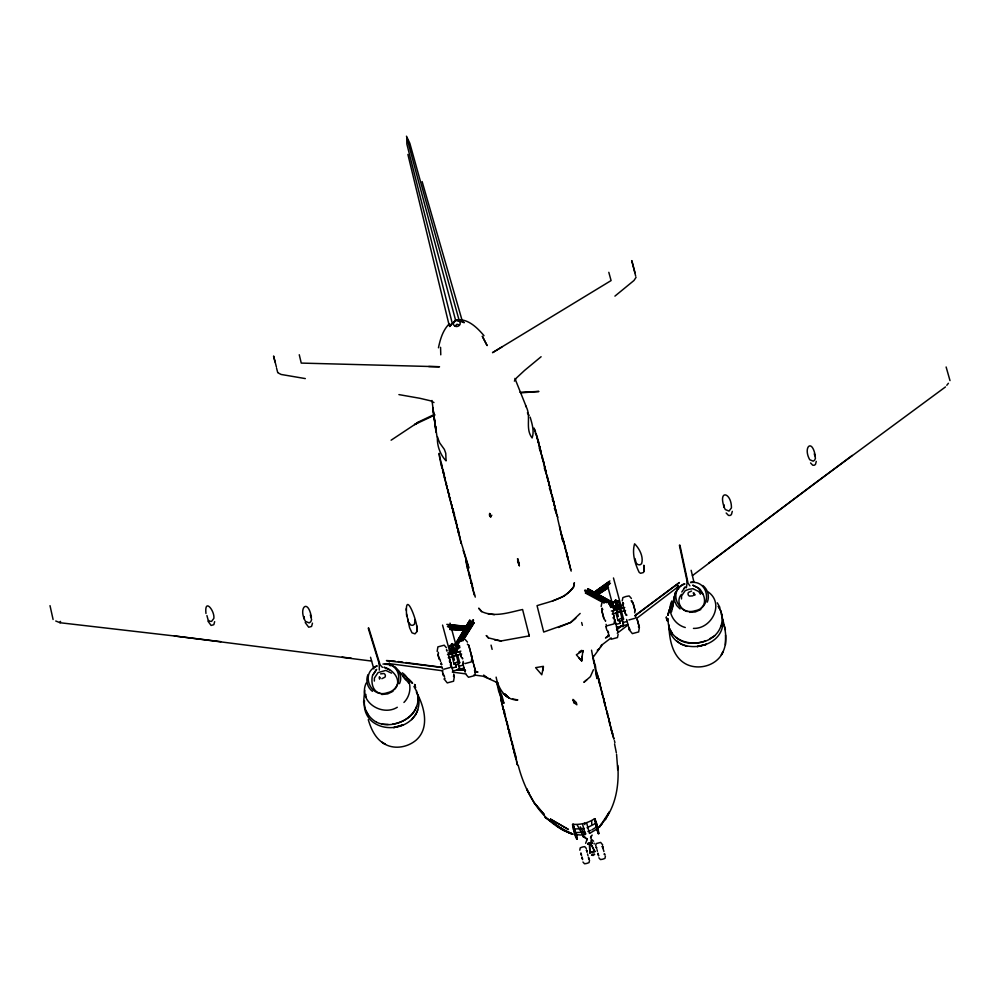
<?xml version="1.0" encoding="UTF-8"?>
<svg xmlns="http://www.w3.org/2000/svg" width="1000" height="1000" viewBox="0 0 1000 1000"><rect width="100%" height="100%" fill="white"/><g stroke="black" fill="none" stroke-linecap="round" stroke-linejoin="round"><path stroke-width="1.5" d="M50.012 605.65L53.087 619.487M721.4 614.4C724.912 627.125 729.225 642.675 721.35 654.8L723.213 651.425C717.688 665.062 699.95 670.462 686.988 664.575C672.362 657.613 669.262 639.425 668.9 624.85M440.562 347.325L440.775 354.825M725.438 644.938L725.562 635.1M436.087 432.362L432.775 407.65L436.9 436.025L439.775 443.013L444.363 449.412L445.75 453.263L446.062 460.863C440.188 454.663 436.75 445.425 437.475 436.737M439.475 457.125L439.125 453.338L442.062 468.225L441.2 464.663M440 459.212L440.213 458.4M443.812 474.225L444.025 473.413L444.412 474.938M445.087 479.237L445.288 478.413M446.35 484.237L446.562 483.425M448.363 492.163L448.225 489.95M448.888 494.25L449.1 493.425L449.487 494.95M450.163 499.25L450.375 498.438M450.9 502.075L453.5 513.263L452.638 509.7M452.175 507.175L452.025 504.963M453.45 512.175L452.912 508.438L456.037 523.275L455.925 522.638M453.975 514.263L454.188 513.45L454.575 514.975M454.712 517.087L457.312 528.275L457.188 527.638M455.25 519.263L455.45 518.45M457.25 527.188L457.113 524.987M459.05 534.288L459.263 533.462M459.8 537.1L461.112 543.288L458 528.462L458.525 532.1M468.062 569.763L468.275 568.95M470.075 577.688L469.925 575.475M471.875 584.775L472.088 583.962L472.475 585.487M472.612 587.7L474.487 595.425M473.137 589.788L473.35 588.975M500.788 698.612L503.387 709.8L502.525 706.25M501.325 700.8L501.525 699.975M502.062 703.713L501.912 701.5M502.587 705.8L504.65 714.8L503.8 711.25M503.338 708.713L503.188 706.513M505.125 715.812L505.337 714.987M505.875 718.637L508.462 729.812L508.35 729.188M508.413 728.737L508.263 726.525M510.213 735.825L510.425 735.013M510.95 738.65L513.55 749.837L513.425 749.2M513.488 748.75L513.35 746.538M616.575 754.375L617.737 769.712L617.65 768.512M374.35 681.075L374.412 678.025L378.025 672.613L385.763 670.413L391.562 673.15M681.488 598.938L681.562 595.913L685.2 590.662L688.988 589.275L693 588.713L698.85 591.625L700.438 594.225M543.337 667.688L543.387 666.338L535.612 667.65L541.775 674.762L543.337 667.675L542.55 670.888M436.112 430.925L435.925 426.9M450.763 664.3L448.113 652.4M614.738 619.4L613.987 623.9L607.688 625.588M470.312 651.075L471.975 657.163L471.3 661.9L465 663.587M437.15 651.388L437.9 646.875L444.2 645.2L446.413 647.75M455.975 649.175L455.25 649M312.475 623.175L311.575 626.45L308.688 627.225L305.2 622.55M582.175 656.213L581.675 660.962L576.362 654.788L582.888 650.588L581.675 660.938L579.087 658.138M816.275 461.425L815.438 464.487L814.2 465.262L812.725 465.213L810.562 462.95M732.312 511.362L731.375 514.65L730.075 515.475L728.487 515.413L726.162 513M214.65 621.663L213.812 624.712L211.1 625.438L207.9 621.1M686.375 587.8L687.225 581.925L679.4 545.262M364.7 690.312L363.587 702.288M579.812 850.188L580.225 847.837L582.45 847.025L584.738 846.625L586.325 848.45M605.4 856.062L604.975 858.388L602.737 859.2L600.45 859.587L598.888 857.8M671.538 611.838C673.763 602.15 673.138 587.925 684.463 583.763M601.138 606.538L601.788 603.225M622.225 600.925L622.863 597.612L625.975 596.487L629.175 595.938L631.388 598.475M595.675 845.975L596.138 843.612L600.65 842.412L602.725 844.938M450.125 654.488L449.938 650.138M613.975 610.85L613.787 606.5M614.913 602.4L615.475 600.575L616.263 600.837L616.875 603.138L615.138 603.088L615.7 600.662M672.262 608.787L675.55 592.3L672.188 607.337M618.125 634.312L617.463 637.575L611.15 639.25M589.525 860.275L589.05 862.613L586.825 863.413L584.538 863.812L582.962 862.025M490.662 515.975L491.2 516.737L490.462 516.825L490.625 516.05C489.438 510.2 488.688 517.562 490.662 515.975L491.838 515.25M376.613 722.25C395.775 731.338 424.988 713.6 416.5 690.987M451.413 645.938L452.025 644.1L453.562 646.125L452.8 647.013L451.65 646.625L452.025 644.1L453.425 645.4M669.975 608.263L667.925 615.125L669.112 609.95M367.95 674.675C365.5 680.525 367.312 687.525 372.438 691.312M720.863 626.312C723.2 619.688 722.325 612.05 718.213 606.3L720.775 610.837L722.013 615.887M406.725 616.438C403.888 585.288 418.888 624.138 417.013 631.487L414.975 633.862L411.987 632.825L409.613 627.8L406.575 613.975M438.462 347.788C440.262 339.1 442.925 329.988 449.475 323.625M399.462 683.662C404.438 673.288 393.537 661.938 382.95 664.075M707.275 602.137C709.812 596.287 707.825 589.338 702.788 585.5M572.463 824.488L573.688 829.8L576.237 834.638L576.788 839.237L576.75 834.375L574.2 829.525L572.975 824.237L574.513 834.225L576.788 839.237M366.188 683.05C357.688 701.312 381.8 716.963 397.3 707.262M671.775 601.013C666.625 611.888 674.188 624.538 685.288 627.513M441.475 463.4L444.6 478.225L444.487 477.587M469.538 573.95L472.663 588.787L472.55 588.15M500.262 694.975L502.113 704.8L502 704.163M514.237 750.025L516.087 759.85L515.225 756.287M515.5 755.025L517.362 764.85L516.5 761.3M667.925 615.125L671.538 602.987M489.6 513.362L490.3 514.25M469.3 628.488L468.475 630.612L468.263 628.288L469.275 628.387L468 628.737L468.825 626.613L446.8 624.375M677.25 587.45L677.95 585.55L677.212 587.45L636.825 618.275L639.338 627.188L638.675 631.925L632.362 633.612L629.475 630.075L628.438 626.375M601.725 644.6L600.312 647.25M593.425 669.712L590.375 676.663L583.862 682.337L586.8 679.8M468.45 630.513L468.263 628.288M693.662 595.062L694.038 592.987L694.95 595.1L693.125 592.975M489.862 515.9L490.487 516.8M592.388 595.6L594.188 597.137L593.25 595L592.388 595.6L593.25 595L591.938 593.825L609.888 580.938M376.625 722.275C368.9 718.025 363.438 709.525 364.4 700.537C361.138 732.95 408.1 736.525 417.75 709.95M416.6 706.525C413.363 716.812 402.713 722.438 392.688 724.163M415.487 714.95C419.312 708.075 420.575 699.075 416.35 692.113M644.175 570.988L643.85 565.413L644.175 570.988L643.45 572.525L640.562 573.3L639.15 572.325C634.963 563.713 631.812 553.2 634.6 543.787C639.438 548.612 643.763 556.812 641.6 563.725L639.975 564.812L638.05 564.663L636.263 563.263L634.987 558.575M720.85 626.275C712.312 651.137 665.987 648.162 668.25 618.713M636.075 277.325L633.987 280.487L614.925 296.125M457.562 654.75L459.7 662.712L457.225 664.775L454.125 664.188L451.975 656.237M621.413 611.112L623.55 619.062L621.112 621.125L617.975 620.55L615.825 612.6M451.613 654.912L452.188 653.775M454.125 664.188L456.562 662.163L459.7 662.712M617.975 620.55L620.45 618.513L623.55 619.062M629.975 629.1L629.475 630.075L628.737 627.438M605.8 818.675L609.325 811.925L599.487 827.013L605.8 818.675L604.963 819.75C616.25 804.05 619.113 784.375 617.837 765.475M593.6 841.2L590.925 838.812L591.45 835.7M590.9 841.213L591.35 840.387L591.725 841.8M445 678.363L444.438 679.375L447.262 682.9L453.562 681.225L454.312 676.725L453.713 674.05M373.175 674.488L376.613 669.35L372.4 675.85C371 682.763 372.525 691.675 380.55 693.512M455 326.163L456.925 324.25L459.5 324.963M456.763 647.862L458.35 645.212M460.737 641.25L473.45 620.1M455.475 643.913L469.8 620.1M455.5 644.038L469.85 620.288M455.475 645.713L470.613 620.625M456.05 647.675L472.788 619.963M456.75 648L458.35 645.35M460.737 641.4L473.488 620.275M451.325 324.012L449.775 326.525L455.8 319.762L464.312 322.65L461.763 321.225M456.475 649.362L458.088 646.775M462.113 640.337L473.375 622.288M457.188 649.675L458.787 647.1M462.812 640.65L474.087 622.612M457.25 649.775L459.663 645.913M462.875 640.763L474.125 622.75M514.375 381.125L516.525 377.912L524.612 370.387L541.1 356.737M394.35 689.6C402.962 681.1 393.35 669.325 383.988 667.25L389.5 669.837M590.55 837.412L592.125 835.062M701.25 608.1C707.3 602.487 704.025 594.113 699.575 588.713L692.7 585.163L698.25 587.9L700.525 591.6M681.787 592L685.263 587L683.85 588.513M681.5 594.35C676.025 600.062 679.95 609.875 687.35 611.562M403.938 702.45C412.1 694.325 412.2 679.587 402.3 672.788M600.1 825.962L601.912 823.562L597.112 829.125M451.987 644.262L452.925 645.138M592.825 657.663L602.575 644.412L611.138 637.875M411.75 719.613L415.475 714.912M615.737 601.788L615.837 604.675L617.312 603.75L616.525 602.075M946.787 385.3L948.413 383.275M616.925 601.862L615.475 600.575L615.212 601.912M452.025 644.1L451.712 645.45M552.55 600.962L564.087 596.112L569.138 591.962L573.488 587.15L574.4 582.675L573.5 587.188C565.112 599.012 549.963 601.487 537.05 605.65L543.713 632.05L570.737 622.45L580.163 613.45M449.675 651.888L451.812 649.638L454.538 648.913L457.312 649.85L457.013 648.7L451.675 649.075L449.375 650.738L449.675 651.888L452.225 651.2M613.612 608.225L615.763 605.975L618.475 605.25L621.25 606.188L620.95 605.037L615.612 605.413L613.312 607.075L613.612 608.225L616.163 607.537M599.188 648.688L597.263 650.225M575.812 618.25L570.763 622.413L558.35 627.487M692.438 575.625L814.412 483.625L945.475 386.925M617.25 633.212L628.275 624.8M616.587 629.575L621.512 625.825M635.062 615.525L679.325 582.537M616.55 629.675L622.688 625.05M634.95 615.8L679.175 582.8M708.737 563.075L852.212 455.438M594.8 592.625L609.163 582.325M591.962 593.95L593.737 595.375L610.462 583.225M594.362 592.238L608.737 581.975M595.65 593.288L608.825 583.888M596.138 593.675L609.312 584.263M587.875 843.487L591.825 842.438L592.038 843.25L590.562 843.825L588.088 844.3L587.875 843.487L591.825 842.438M594.412 592.288L609.138 582.3M601.9 589.938L604.5 588.212M391.112 440.2L418.875 421.788L434.162 414.538M596.263 594.925L607.95 587.175M598.05 594.45L608.425 587.562M598.075 594.562L608.462 587.7M418.875 421.788L414.6 424.575L435.037 414.913M579.05 652.025L581.575 650.4M591.862 829.9L596.663 826.875L594.712 818.637C588.513 822.837 580.812 824.9 573.35 824.312L575.3 832.575L585.212 832.212M595.837 823.325L587.062 827.75M709.638 638.812L714.8 635.7M501.85 347.038L492.512 352.663L611.087 280.575L608.812 272.312M393.062 691.263L387.7 693.888L381.737 694.5M700.825 609.513L695.362 611.938L689.4 612.337M377.113 666.087C359.575 672.487 370.475 698.913 387.337 692.7C403.088 689.575 402.663 663.812 385.238 664.325M573.325 828.938L574.725 832.638M374.338 667.075L376.775 665.837M380.562 673.875L383.925 673.512A3.062 2.712 -14.2 0 1 384.925 677.2L381.863 678.688M684.9 584.012C667.05 590.175 678.337 616.4 695.088 610.737C712.85 607.688 708.875 579.4 690.537 582.612M692.862 595.862L689.463 596.1A3.062 2.712 -14.2 0 1 688.475 592.4L691.562 591.05M589.75 833.312L597.087 828.925L596.663 826.875M587.925 831.488L590.55 830.425M450.1 667.55L443.787 669.237M635.2 618.25L628.9 619.938M705.625 640.825C696.05 644.325 684.013 644.712 676.05 637.425M379.325 670.125L379.25 663.975L382.425 667.337M450.538 652.387L452.65 651.8M614.388 608.75L616.525 608.15M453.013 649.638L451.538 644.062L452.438 643.637L455.025 653.25L454.012 653.363M616.5 606.087L615.025 600.525L615.925 600.1L618.525 609.7L617.5 609.812M449.613 645.7L455.6 644.1L456.825 648.787L450.725 649.862L449.613 645.7L454.212 645.013M612.263 602.375L613.475 607.062L612.263 602.375L618.25 600.788L619.35 604.95M612.375 602.9L618.25 600.788M451.538 644.062L453.762 652.237L454.7 651.988M615.025 600.525L617.25 608.7L618.188 608.45M447.475 654.688L451.938 653.5M456.4 652.312L460.85 651.125M611.375 611.038L615.825 609.85M618.8 609.062L624.75 607.475M456.688 654.95L452.975 655.938L452.062 650.537L454.787 649.812L456.65 654.837M616.912 612.275L620.625 611.287L618.737 606.15L616.013 606.875L616.875 612.163M448.288 657.675L461.662 654.112M612.175 614.025L625.55 610.462M452.113 668.05L456.25 666.95M463.15 665.113L459.012 666.213L459.525 667.75L456.062 654.075M616.013 624.4L620.15 623.3M622.913 622.562L627.05 621.462M452.925 671.038L463.963 668.1M616.812 627.388L627.863 624.45M589.513 843.512L590.525 843.238L594.862 851.637L589.862 852.975L589.513 843.512L589.862 852.975M588.088 844.3L592.038 843.25M589.712 852.4L594.7 851.062M618.663 607.587L620.775 607.05L622.15 608.675M454.775 651.225L456.925 650.688L458.3 652.312M687.225 581.925L689.912 585.862M481.725 611.625L478.675 608.175L481.712 611.6C494.888 617.712 509.312 612.312 522.587 609.513L529.275 635.887L501.05 640.975L488.387 637.888L486.362 635.625L488.387 637.888M584.338 828.475L574.475 829.013M693.45 628.387C711.762 629.113 724.737 603.462 708.2 591.962M594.538 818.863L596.925 823.962L598.725 833.65L596.8 829.488L596.35 823.988L594.538 818.863L598.15 833.675M595.538 823.088L598 828.162L598.725 833.65M520.975 392.863L538.925 391.463L519.975 392.262M489.562 678.7L490.513 678.65M690.688 582.225L693.425 582.1M584.6 836.637L583.7 836.637L577.225 825.025M455.8 319.9C467.638 318.062 477.013 327.463 484 335.662M428.688 366.525L439.538 366.75L301.25 363.088L299.262 354.75M382.15 724.25L388.2 724.425M668.95 627.475C673.737 657.913 726.55 649.6 722.638 619.425M449.787 629.45L463.812 630.325M449.988 628.737L464.012 629.637M449.762 629.3L463.775 630.212M386.438 660.537L395.2 661.162M465.887 626.512L448.125 625.188L467.2 627.15M575.725 834.613L581.462 835.062M386.737 660.688L442.188 667.487M448.312 624.7L465.913 626.45M449.188 626.4L465.325 628M448.963 626.975L465.1 628.562M447.45 626.638L468 628.737M371.6 661.075L174.375 635.962L60.062 622.737L60.487 621.4L60.1 622.725L55.75 621.025M174.375 635.962L220.912 641.688M342.025 657.087L351.337 658.263M457.638 669.463L465.363 670.45M398.25 661.575L402.837 662.175M405.9 662.575L441.05 667.2M457.863 669.412L465.5 670.413M390.55 663.8L443.038 670.837M452.287 672.087L466.175 673.938M473.888 674.975L483.15 676.225L498.025 682.913M305.312 378.587L281.137 374.462L277.8 372.738M487.912 613.587L494.375 614.688M494.588 639.888L501.05 640.975M398.913 394.6L419.875 398.288L430.55 400.812L433.975 402.537M512.638 698.975L517.812 699.938C505.288 700.5 498.075 687.95 496.125 677.125M485.238 676.488L486.25 676.75M452.287 645.325L453.188 646.363M686.725 646.375L681.137 644.163L676.663 640.962M488.125 678.263L483.75 675.387M572 833.888L568.688 832.412L572.638 834.163C542.525 823.875 525.625 794.188 518.138 765.075M585.75 592.362L604.6 602.388M609.975 605.25L614.025 607.4M585.3 592.987L604.138 603.138M610.875 606.6L613.55 608.15M587.812 588.675L613.55 602.913L587.863 588.85M587.375 589.538L613.1 603.725M585.15 590.025L613.587 605.712M584.7 590.662L606.375 602.612M609.075 604.1L613.138 606.35M584.65 590.475L606.3 602.475M609 603.975L613.062 606.225M638.362 626.862L639.362 627.463L637.288 619.538M474.462 670.512L475.462 671.112L474.775 675.575L468.475 677.262L466.275 674.762M453.387 676.125L454.312 676.725L453.875 675.2M620.013 609.087L621.05 609.788M594.163 597.025L593.25 595M591.938 593.825L593.713 595.25M504.963 693.938L507.75 697.175L505.95 694.925M539.225 448.05L542.513 457.5L542.275 456.887M544.3 468.075L547.6 477.512L547.362 476.912M549.388 488.088L552.675 497.525L550.688 491.525M403.45 674.388L412.512 683.15L408.862 679.262M407.45 678.175L412.512 683.15M700.4 591.688L703 594.362M680.037 608.938L676.625 605.438L674.75 601.362L674.325 596.938M536.712 436.475L538.7 442.488L533.987 428.075L535.5 431.55M615.475 600.575L616.413 601.587M465.275 639.587L467.488 642.125M534.3 802.938L544.338 814.663L534.3 802.938L526.95 789.675M394.963 667.025L400.85 673.975M402.812 676.287L405.75 679.762M398.363 670.438L408.825 683.225M483.8 675.2L484.387 675.925M605.3 620.85L605.237 620.288M505.363 694.362L506.712 696.275M608.188 635.487L609.025 636.737M527.388 412.8L529.087 415.375M444.288 679.137L444.237 678.55M525.575 405.712C531.938 415.812 524.612 428.363 532.125 437.95C534.475 431.312 532.062 423.663 530.15 417.113M536.025 433.638L535.413 433.038L535.8 434.562M537.987 441.488L541.25 452.488L539.312 446.562M540.525 451.488L543.787 462.5L541.85 456.575M545.612 471.512L548.862 482.512L546.925 476.6M548.675 483.6L551.413 492.525L550.425 489M552.487 498.612L555.225 507.537L553.7 502.95M553.763 503.625L556.487 512.55L555.513 509.025M555.775 511.55L557.762 517.55L554.462 508.113L554.85 509.637M561.5 534.1L564.225 543.025L563.987 542.425M563.513 542.025L565.5 548.025L562.712 538.438M564.775 547.038L568.038 558.038L566.525 553.45M566.575 554.125L569.312 563.05L569.075 562.438M568.587 562.05L570.337 567.45M596.763 673.05L600.025 684.062L598.513 679.475M598.562 680.138L601.3 689.062L601.062 688.462M600.575 688.062L602.562 694.075L599.35 683.138M601.85 693.075L605.112 704.075L603.587 699.488M603.65 700.163L606.375 709.087L606.138 708.475M605.662 708.088L607.65 714.087L606.663 710.562M608.725 720.175L611.462 729.1L611.213 728.5M610.737 728.1L612.725 734.1L609.513 723.175M527.913 791.413L529.025 793.337L528.175 791.388M717.288 602.812L719.9 607.4M413.938 686.45L416.5 691.012M669.775 628.913L672.362 633.513M514.888 378.413L526.325 406.938M580.237 826.825L584.55 834.575M946.125 366.987L950 380.613M365.925 710.725L368.45 715.275M379.9 677.725L379.4 676.787L379.6 679.087L379.538 677.688M594.862 851.637L590.525 843.238M310.312 614.95L311.6 619.712L310.738 621.775L309.163 622.9L305.438 621.35C297.938 608.225 307.85 597.562 311.425 617.188M814.275 453.8L815.462 458.212L814.675 460.112L813.2 461.175L809.737 459.725C802.812 447.55 811.988 437.713 815.3 455.887M724.163 507.262L725.275 509.538L729 511.087L731.438 507.9C731.65 492.65 717.9 488.837 724.163 507.262L724 504.775M526.95 788.838L527.487 789.938M552.312 499.625L553.225 501.538M573.612 702.425L576.85 704.775L576.287 702.525L573 699.412L573.138 700.588M575.025 833.975L577.312 838.962M417.638 694.412L417.625 694.375C424.688 708.325 429.487 728.213 416.175 740.1C406.863 748.025 392.075 750.1 382.075 742.288L385.412 744.275C375.863 739.788 371.112 729.225 368.275 719.65M496.287 681.912L502.1 696.175L503.925 703.363L498.812 691.838L497.212 684.587M537.2 436.875L537.425 437.475L536.188 434.025M539.738 446.887L539.975 447.488L537.3 438.65M544.812 466.9L545.062 467.5L542.375 458.663M566.525 552.438L566.763 553.038L564.513 545.525M598.513 678.45L598.75 679.062L596.5 671.55M603.6 698.475L603.837 699.075L601.575 691.562M608.675 718.487L608.913 719.087L606.663 711.575M620.125 609.95L618.337 604.688M455.737 652.387L454.4 648.35M667.138 620.6L666.762 619.587L667.188 620.788M517.575 560.925L519.362 565.812L518.025 561.075M623.112 602.725L623.513 604.1L623.088 602.6L623.3 603.45M596.325 847.262L596.587 848.188M588.462 857.3L588.913 859.075L588.612 858.062M446.712 650.487L446.6 649.95M604.425 854.062L604.675 854.875L604.388 853.863M602.225 608.425L602.612 609.562M450.85 663.05L450.562 662.387L451.163 665.05M588.913 859.075L588.6 858M446.5 649.638L446.9 651.038M451.737 645.962L452.35 648.225L453.638 647.875L453.688 646.65M379.787 663.8L368.738 628M379.25 663.975L368.225 628.138M543.538 462.912L546.325 472.512L544.388 466.587M547.463 478.675L550.138 487.525L548.625 482.925M551.688 495.025L553.95 502.537L552.975 499.012M557.537 518.05L562.938 541.688L559.637 526.287M567.362 557.125L570.188 566.525M569.587 565.538L570.862 569.525M570.337 568.462L571.188 571.125M593.688 660.425L595.487 666.087L596.912 678.6L592.975 656.162M604.438 703.162L606.237 709.237M607.4 714.5L610.188 724.1L608.675 719.5M611.312 730.275L614 739.112L612.487 734.513M614.575 743.988L616.35 752.862M389.3 662.975L390.225 665.85M373.85 668.938L370.55 657.262M602.362 846.425L603.088 849.013M582 857.337L582.45 858.9L582.112 857.212M632.737 602.125L635.212 611.138M468.85 645.775L471.987 657.45M422.125 181.562L462.25 320.913M631.9 601.862L631.512 600.513L631.675 601.225M634.562 611.812L634.888 612.975M626.525 615.275L626.2 614.125L626.5 615.212M610.8 607.388L610.475 606.225L610.825 607.475M613.375 617.537L613.7 618.688L613.625 618.05M602.112 608.562L602.438 609.712M604.513 853.775L604.612 854.225M459.6 647.65L459.275 646.5L459.625 647.75M462.3 657.775L462.625 658.925L462.275 657.675M451.012 663.95L449.1 656.7M449.387 660.85L449.688 661.925M438.225 652.212L438.537 653.363M441.213 663.062L441.512 664.125M441.075 663.35L441.538 664.688L441.35 663.938M613.35 617.438L613.675 618.625M459.288 320.863L409.825 143.262L406.45 136.188M596.6 848.25L596.3 847.188L596.45 847.788M586.7 850.9L586.462 850.05L587.062 852.237M441.287 663.363L441.625 664.55M635.375 615.538L635.887 617.438M622.562 603.663L623.15 605.788M613.713 615.7L614.3 617.875M614.9 620.3L617.6 630.4M617.762 631.55L616.462 626.725M608.075 631.237L608.575 633.088M607.913 631.425L608.438 633.375M602.612 846.663L602.975 848.012M602.45 846.625L602.863 848.15M598.138 853.988L598.525 855.425M582.225 858.213L582.6 859.6M468.625 644.688L469.925 649.525M463.062 661.325L463.6 663.3M465.138 672.2L463.837 667.375M450.375 664.712L450.913 666.675M442.013 667.038L442.525 668.938M444.025 675.075L444.55 677.025M724.062 624.9L725.413 629.888M613.462 577.962L620.8 605.112M620.175 604.8L620.775 607.05M623.025 622.6L623.425 624.1L620.3 611.788M607.638 585.988L612.112 602.575M586.763 823.375L589.475 833.438M582.638 824.475L585.35 834.538L585.8 833.688L583.1 835.175L583.025 836.462L587.212 839.013L586.8 839.9L586.425 838.512L587.212 839.013L585.638 843.325M529.087 635.175L529.275 635.887M450.025 623.112L455.725 644.225M456.325 648.438L456.925 650.688M442.562 625.1L449.487 650.738M633.1 603.162L633.825 605.875M634.212 607.425L634.913 610.062M624.263 610.05L624.975 612.7M626.613 619.462L628.075 624.938M615.612 605.413L616.45 609.587M602.075 611.425L604.188 619.4M603.763 618.35L601.712 610.388M596.975 849.6L597.425 851.312M581.062 853.838L581.512 855.537M473.4 663.188C466.25 636.925 481.062 691.725 473.787 664.75M460.363 653.7L461.075 656.363M462.725 663.112L464.837 671.087M451.675 649.075L452.512 653.25M451.587 666.075L453.05 671.562M439.925 659.075L440.55 661.413M438.175 655.075L438.9 657.788M442.638 673.05L443.338 675.675M455.525 319.988L406.75 137.275L406.863 144.05L452.125 322.775M623.875 608.488L625.262 613.763M612.737 611.462L614.125 616.737M605.775 626.575L607 630.55M603.438 849.712L603.913 851.525M587.525 853.95L588 855.738M459.975 652.138L461.375 657.412M453.338 647.087L452.438 643.637M439.162 659.375L437.825 654.038M442.375 671.45L443.1 674.212M617.438 605.837L615.925 600.1M617.25 608.7L617.587 609.95M597.913 853.112L598.625 855.875M453.762 652.237L454.087 653.5M276.562 368.137L277.675 372.362M634.975 272.675L631.775 260.613L635.675 276.1M691.15 570.3L693.938 582.125M622.85 604.725L623.513 607.225M615.712 623.9L614.663 619.612M581.05 853.263L581.45 854.762M580.875 853.162L581.287 854.737M581.65 622.513L582.375 625.337M602.45 846.2L602.75 847.362M586.888 851.587L586.587 850.4M617.312 612.45L618.362 616.55M619.4 620.65L620.087 623.387M592.4 594.338L592.825 595.988M614.4 740.6L614.938 742.712M504.462 711.513L504.075 709.987L507.2 724.812L507.075 724.175M509.538 731.525L509.15 730L512.275 744.825L512.163 744.2M474.162 592.75L475.275 597.125M468.825 626.613L469.087 628.95M453.425 656.1L454.462 660.2M455.163 662.925L456.2 667.038M276.375 366.887L273.575 356.012L275.012 361.925M584.513 823.213L584.862 824.562M491.062 645.125L492.125 649.375M626.325 614.663L626.512 615.425L626.337 614.738M605.4 620.337L605.588 621.112M610.425 606.1L610.6 606.838M602.05 608.362L602.487 609.288M608.138 634.9L608.337 635.725M467.45 644.075L467.638 644.812M459.188 646.25L459.4 647.1M407.9 154.45L449.312 325.938M595.112 818.787L596.112 823.037M606.112 624.362L606.625 626.575M513.962 751.287L514.812 754.837L512.075 741.538M510.15 736.275L511 739.825L510.887 739.188M508.875 731.263L509.738 734.825L507 721.525M505.062 716.25L505.925 719.812L505.812 719.175M470.538 580.225L471.4 583.775L471.275 583.138M469.263 575.212L470.125 578.775L467.388 565.475M457.725 529.725L458.575 533.275L455.838 519.975M458.988 534.725L459.85 538.288L459.725 537.65M453.913 514.712L454.762 518.263L454.65 517.625M447.562 489.688L448.413 493.237L446.65 485.6M448.825 494.688L449.688 498.25L449.562 497.612M446.287 484.688L447.15 488.237L444.55 477.15M442.475 469.675L443.338 473.225L443.212 472.587M679.912 545.125L687.775 581.8M465.825 561.125L467.587 568.763L467.463 568.125M463.162 550.45C475.625 589.688 464.263 552.413 461.062 542.2M449.637 497.163L452.225 508.25L452.113 507.625M447.625 489.237L450.95 503.25L450.838 502.612M631.425 600.65L631.675 601.825M677.9 586.112L678.487 589.075M594.038 843.15L594.2 843.975M440.2 459.588L440.8 463.212L440.675 462.575M591.538 650.2L593.975 663.188M473.825 593.15L473.938 593.787L471.2 580.487M468.738 573.138L468.85 573.775L466.125 560.462M445.763 482.6L445.875 483.237L443.137 469.938M415.513 687.812L415.312 686.562L415.462 687.625M435.763 429.637L431.987 400.487M572.975 824.237L573.088 825.05M582.888 650.6L583.013 652M206.925 615.562L208.113 619.963L209.75 621.225L211.562 621.4L213.825 618.438C215.05 611.163 204.213 597.175 205.963 613.475M415.125 619.625L414.438 624.225L412.85 625.3L410.887 625.163L408.013 621.525L407.863 619.062M304.163 616.587L304.325 619.087M406.25 608.75L406.35 610.462M591.688 821.162L591.775 824.1M417.738 696.038L417.812 701.275M365.887 694.388L365.887 697.013M453.5 322.738L453.462 324.338A3.462 3.062 -14.2 0 0 457.55 326.413A3.462 3.062 -14.2 0 0 460.087 322.575L459.25 321.2L456 320.513L453.5 322.738M594.525 854.362L593.188 855.475L591.512 855.163L592.825 854.062L594.525 854.362M459.875 669.112L458.612 670.25L456.95 669.9L459.875 669.112M623.775 625.462L622.513 626.6L620.85 626.25L623.775 625.462M609.2 635.188L605.5 637.987L609.188 635.225M402.65 725.037L393.825 727.562L402.65 725.037M706.237 644.35L697.337 646.562L706.237 644.35M477.725 672.025L474.637 671.625L477.725 672.025M572.638 834.163L562.975 830.075L556.688 825.95L572.638 834.163M584.925 837.513L583.025 836.462L584.925 837.513M568.362 829.438L550.487 819.125L568.362 829.438M564.4 830.562L545.212 817.425L564.4 830.562M509.363 698.238L503.413 693.688L509.363 698.238M518.075 559.338L517.475 558.787L519.312 565.612L518.075 559.338M573.7 700.375C572.45 699.725 575.45 706.4 573.7 700.375M487.075 345.487L482.287 336.213L487.075 345.5M414.65 684.575C414.212 683.263 416.05 688.713 414.65 684.575M666.338 617.163L666.787 619.688L666.338 617.163M416.95 629.663L416.712 625.9L417.013 631.487L416.95 629.663"/></g></svg>
